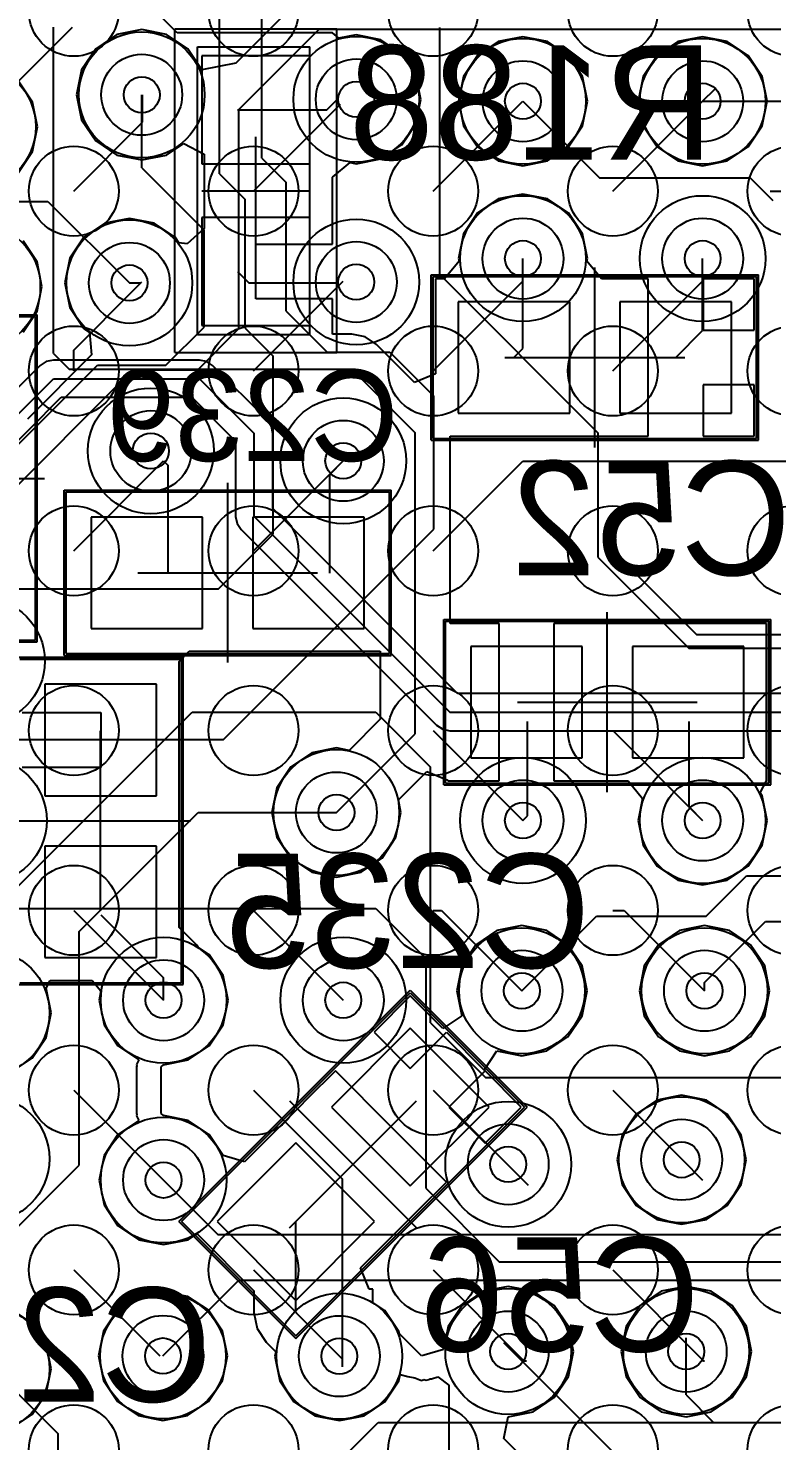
# Model space of a CAD drawing. Extents: x 28 to 300, y 18 to 330.
# Drawn here: x 184.03 to 188.16, y 145.32 to 153.18 of the extents above; entities that cross this region are included whole.
import ezdxf

# ---------------------------------------------------------------- set-up
doc = ezdxf.new("R2010")
doc.units = 0
for name, color, linetype in [('BOTTOMLAYER', 5, 'CONTINUOUS'), ('BOTTOMOVERLAY', 54, 'CONTINUOUS'), ('BOTTOMPASTE', 16, 'CONTINUOUS'), ('BOTTOMSOLDER', 6, 'CONTINUOUS'), ('DRILLDRAWING', 1, 'CONTINUOUS'), ('INTERNALPLANE1', 76, 'CONTINUOUS'), ('INTERNALPLANE6', 136, 'CONTINUOUS'), ('MECHANICAL14', 56, 'CONTINUOUS'), ('MECHANICAL16', 56, 'CONTINUOUS'), ('MIDLAYER1', 16, 'CONTINUOUS'), ('MIDLAYER3', 90, 'CONTINUOUS'), ('MULTILAYER', 9, 'CONTINUOUS'), ('TOPLAYER', 1, 'CONTINUOUS'), ('TOPPASTE', 8, 'CONTINUOUS'), ('TOPSOLDER', 216, 'CONTINUOUS'), ('VIAHOLELAYER', 16, 'CONTINUOUS')]:
    doc.layers.add(name, color=color, linetype=linetype)

msp = doc.modelspace()

# ---------------------------------------------------------------- linework, layer by layer
at = {"layer": 'BOTTOMLAYER'}
for p, q in [((184.8553, 153.15), (184.7655, 153.2398)), ((184.1663, 151.3677), (184.1663, 153.1829)), ((184.866, 153.15), (184.8553, 153.15)), ((185.72, 153.15), (184.866, 153.15)), ((184.866, 153.15), (184.866, 153.15)), ((184.866, 153.15), (184.866, 153.15)), ((184.866, 153.15), (184.866, 153.15)), ((184.866, 153.15), (184.866, 153.15)), ((184.866, 153.15), (184.866, 153.15)), ((184.866, 153.15), (184.866, 153.15)), ((184.866, 153.15), (184.866, 153.15)), ((184.866, 153.15), (184.866, 153.15)), ((184.866, 153.15), (184.866, 153.15)), ((184.866, 153.15), (184.866, 153.15)), ((185.7556, 153.1208), (185.72, 153.15)), ((185.72, 153.15), (185.72, 153.15)), ((185.8518, 153.1399), (185.7556, 153.1208)), ((185.9891, 153.1126), (185.8518, 153.1399)), ((186.7796, 153.1291), (186.6423, 153.1018)), ((186.9169, 153.1018), (186.7796, 153.1291)), ((187.7796, 153.1291), (187.6423, 153.1018)), ((187.9169, 153.1018), (187.7796, 153.1291)), ((186.1056, 153.0348), (185.9891, 153.1126)), ((186.6423, 153.1018), (186.5258, 153.024)), ((187.0334, 153.024), (186.9169, 153.1018)), ((187.6423, 153.1018), (187.5258, 153.024)), ((188.0334, 153.024), (187.9169, 153.1018)), ((185.593, 153.023), (184.993, 153.023)), ((184.993, 153.023), (184.993, 152.423)), ((185.593, 152.423), (185.593, 153.023)), ((186.1834, 152.9183), (186.1056, 153.0348)), ((186.5258, 153.024), (186.448, 152.9075)), ((187.1112, 152.9075), (187.0334, 153.024)), ((187.5258, 153.024), (187.448, 152.9075)), ((188.1112, 152.9075), (188.0334, 153.024)), ((186.2107, 152.781), (186.1834, 152.9183)), ((186.448, 152.9075), (186.4207, 152.7702)), ((187.1385, 152.7702), (187.1112, 152.9075)), ((187.448, 152.9075), (187.4207, 152.7702)), ((188.1385, 152.7702), (188.1112, 152.9075)), ((185.6876, 152.723), (185.7414, 152.7768)), ((186.1834, 152.6437), (186.2107, 152.781)), ((186.4207, 152.7702), (186.448, 152.6329)), ((187.1112, 152.6329), (187.1385, 152.7702)), ((187.4207, 152.7702), (187.448, 152.6329)), ((188.1112, 152.6329), (188.1385, 152.7702)), ((185.1914, 152.723), (185.293, 152.723)), ((185.293, 152.723), (185.6876, 152.723)), ((186.1056, 152.5272), (186.1834, 152.6437)), ((186.448, 152.6329), (186.5258, 152.5164)), ((187.0334, 152.5164), (187.1112, 152.6329)), ((187.448, 152.6329), (187.5258, 152.5164)), ((188.0334, 152.5164), (188.1112, 152.6329)), ((185.9891, 152.4494), (186.1056, 152.5272)), ((186.5258, 152.5164), (186.6423, 152.4386)), ((186.9169, 152.4386), (187.0334, 152.5164)), ((187.5258, 152.5164), (187.6423, 152.4386)), ((187.9169, 152.4386), (188.0334, 152.5164)), ((184.993, 152.423), (185.593, 152.423)), ((185.72, 152.3482), (185.8182, 152.4288)), ((185.8182, 152.4288), (185.8518, 152.4221)), ((185.8518, 152.4221), (185.9891, 152.4494)), ((186.6423, 152.4386), (186.7796, 152.4113)), ((186.7796, 152.4113), (186.9169, 152.4386)), ((187.6423, 152.4386), (187.7796, 152.4113)), ((187.7796, 152.4113), (187.9169, 152.4386)), ((185.72, 152.296), (185.72, 152.3482)), ((185.72, 152.25), (185.72, 152.296)), ((185.72, 152.296), (185.72, 152.296)), ((186.7796, 152.2541), (186.6423, 152.2268)), ((186.9169, 152.2268), (186.7796, 152.2541)), ((185.72, 151.9754), (185.72, 152.25)), ((185.72, 152.25), (185.72, 152.25)), ((185.72, 152.25), (185.72, 152.25)), ((185.72, 152.25), (185.72, 152.25)), ((186.6423, 152.2268), (186.5258, 152.149)), ((187.0334, 152.149), (186.9169, 152.2268)), ((185.593, 152.123), (184.993, 152.123)), ((184.993, 152.123), (184.993, 151.523)), ((185.593, 151.523), (185.593, 152.123)), ((186.5258, 152.149), (186.448, 152.0325)), ((187.1112, 152.0325), (187.0334, 152.149)), ((186.448, 152.0325), (186.4207, 151.8952)), ((187.1385, 151.8952), (187.1112, 152.0325)), ((185.2927, 151.6706), (185.2927, 151.9754)), ((185.2927, 151.9754), (185.72, 151.9754)), ((186.4237, 151.8804), (186.3431, 151.7822)), ((186.4207, 151.8952), (186.4237, 151.8804)), ((186.7796, 151.3952), (186.7796, 151.8952)), ((187.1355, 151.8804), (187.1385, 151.8952)), ((187.2161, 151.7822), (187.1355, 151.8804)), ((187.7796, 151.4952), (187.7796, 151.8952)), ((185.1914, 151.823), (185.2422, 151.7722)), ((186.3431, 151.7822), (186.2926, 151.7822)), ((186.2926, 151.7822), (186.2926, 151.2546)), ((187.2564, 151.7822), (187.2161, 151.7822)), ((187.4772, 151.7822), (187.2564, 151.7822)), ((187.2564, 151.7822), (187.2564, 151.7822)), ((187.2564, 151.7822), (187.2564, 151.7822)), ((187.2564, 151.7822), (187.2564, 151.7822)), ((187.2564, 151.7822), (187.2564, 151.7822)), ((187.4772, 151.3449), (187.4772, 151.7822)), ((188.0666, 151.7822), (187.782, 151.7822)), ((187.782, 151.7822), (187.782, 151.4976)), ((188.0666, 151.4976), (188.0666, 151.7822)), ((185.2422, 151.7722), (185.2536, 151.7608)), ((185.2536, 151.7608), (185.293, 151.7608)), ((185.293, 151.7608), (185.7414, 151.7608)), ((185.72, 151.6706), (185.2927, 151.6706)), ((185.72, 151.4743), (185.72, 151.6706)), ((186.4196, 151.6552), (186.4196, 151.0352)), ((187.0396, 151.6552), (186.4196, 151.6552)), ((187.0396, 151.0352), (187.0396, 151.6552)), ((187.3196, 151.6552), (187.3196, 151.0352)), ((187.9396, 151.6552), (187.3196, 151.6552)), ((187.9396, 151.0352), (187.9396, 151.6552)), ((184.993, 151.523), (185.593, 151.523)), ((185.8265, 151.4743), (185.72, 151.4743)), ((185.9008, 151.4595), (185.8265, 151.4743)), ((187.6296, 151.3452), (187.7796, 151.4952)), ((187.782, 151.4976), (188.0666, 151.4976)), ((185.9638, 151.4174), (185.9008, 151.4595)), ((186.1753, 151.206), (185.9638, 151.4174)), ((186.7296, 151.3452), (186.7796, 151.3952)), ((184.1663, 151.3677), (184.2539, 151.2801)), ((187.4772, 150.9082), (187.4772, 151.3449)), ((184.2539, 151.2801), (185.8265, 151.2801)), ((185.8265, 151.2801), (186.1797, 150.9269)), ((186.2926, 151.2546), (186.1753, 151.206)), ((188.0666, 151.1928), (187.782, 151.1928)), ((187.782, 151.1928), (187.782, 150.9082)), ((188.0666, 150.9082), (188.0666, 151.1928)), ((186.4196, 151.0352), (187.0396, 151.0352)), ((187.3196, 151.0352), (187.9396, 151.0352)), ((186.1797, 149.2527), (186.1797, 150.9269)), ((186.3739, 149.8652), (186.3739, 150.9082)), ((186.3739, 150.9082), (187.1666, 150.9082)), ((187.1666, 150.9082), (187.1666, 150.9082)), ((187.1666, 150.9082), (187.1666, 150.9082)), ((187.1666, 150.9082), (187.1666, 150.9082)), ((187.1666, 150.9082), (187.1926, 150.9082)), ((187.1926, 150.9082), (187.2564, 150.9082)), ((187.2564, 150.9082), (187.2564, 150.9082)), ((187.2564, 150.9082), (187.2564, 150.9082)), ((187.2564, 150.9082), (187.2564, 150.9082)), ((187.2564, 150.9082), (187.2564, 150.9082)), ((187.2564, 150.9082), (187.2564, 150.9082)), ((187.2564, 150.9082), (187.2564, 150.9082)), ((187.2564, 150.9082), (187.2564, 150.9082)), ((187.2564, 150.9082), (187.4772, 150.9082)), ((187.782, 150.9082), (188.0666, 150.9082)), ((184.7796, 150.7702), (184.8046, 150.7452)), ((185.7046, 150.6952), (185.7796, 150.7702)), ((184.8046, 150.1479), (184.8046, 150.7452)), ((185.7046, 150.1479), (185.7046, 150.6952)), ((184.9966, 150.4579), (184.3766, 150.4579)), ((184.3766, 150.4579), (184.3766, 149.8379)), ((184.9966, 149.8379), (184.9966, 150.4579)), ((185.8966, 150.4579), (185.2766, 150.4579)), ((185.2766, 150.4579), (185.2766, 149.8379)), ((185.8966, 149.8379), (185.8966, 150.4579)), ((184.8046, 150.1452), (184.8046, 150.1479)), ((185.7046, 150.1452), (185.7046, 150.1479)), ((184.3766, 149.8379), (184.9966, 149.8379)), ((185.2766, 149.8379), (185.8966, 149.8379)), ((186.6464, 149.8652), (186.3739, 149.8652)), ((186.6464, 149.4279), (186.6464, 149.8652)), ((187.172, 149.8652), (186.9512, 149.8652)), ((186.9512, 149.8652), (186.9512, 149.4279)), ((187.2358, 149.8652), (187.172, 149.8652)), ((187.172, 149.8652), (187.172, 149.8652)), ((187.172, 149.8652), (187.172, 149.8652)), ((187.2488, 149.8652), (187.2358, 149.8652)), ((187.2618, 149.8652), (187.2488, 149.8652)), ((187.3256, 149.8652), (187.2618, 149.8652)), ((187.3256, 149.8652), (187.3256, 149.8652)), ((187.3256, 149.8652), (187.3256, 149.8652)), ((187.3256, 149.8652), (187.3256, 149.8652)), ((187.3256, 149.8652), (187.3256, 149.8652)), ((188.1358, 149.8652), (187.3256, 149.8652)), ((188.1358, 148.9912), (188.1358, 149.8652)), ((184.8664, 149.6548), (184.9225, 149.7109)), ((184.9225, 149.7109), (185.1236, 149.7109)), ((185.1236, 149.7109), (185.1236, 149.7109)), ((185.1236, 149.7109), (185.1236, 149.7109)), ((185.1236, 149.7109), (185.1236, 149.7109)), ((185.1236, 149.7109), (185.1496, 149.7109)), ((185.1496, 149.7109), (185.1496, 149.7109)), ((185.1496, 149.7109), (185.9855, 149.7109)), ((185.9855, 149.7109), (185.9855, 149.3332)), ((187.1088, 149.7382), (186.4888, 149.7382)), ((186.4888, 149.7382), (186.4888, 149.1182)), ((187.1088, 149.1182), (187.1088, 149.7382)), ((188.0088, 149.7382), (187.3888, 149.7382)), ((187.3888, 149.7382), (187.3888, 149.1182)), ((188.0088, 149.1182), (188.0088, 149.7382)), ((184.8664, 148.7808), (184.8664, 149.6548)), ((184.8664, 149.6548), (184.8664, 149.6548)), ((184.8664, 149.6548), (184.8664, 149.6548)), ((184.7394, 149.5278), (184.1194, 149.5278)), ((184.1194, 149.5278), (184.1194, 148.9078)), ((184.7394, 148.9078), (184.7394, 149.5278)), ((186.6464, 148.9912), (186.6464, 149.4279)), ((186.9512, 149.4279), (186.9512, 148.9912)), ((183.9923, 149.3702), (184.4297, 149.3702)), ((184.4297, 149.3702), (184.4297, 149.0654)), ((185.9855, 149.3332), (185.8116, 149.1593)), ((186.8046, 148.7952), (186.8046, 149.3202)), ((187.7046, 148.8452), (187.7046, 149.3202)), ((185.7414, 148.8144), (186.1797, 149.2527)), ((185.6041, 149.146), (185.4876, 149.0682)), ((185.7414, 149.1733), (185.6041, 149.146)), ((185.8116, 149.1593), (185.7414, 149.1733)), ((186.4888, 149.1182), (187.1088, 149.1182)), ((187.3888, 149.1182), (188.0088, 149.1182)), ((184.4297, 149.0654), (183.9924, 149.0654)), ((185.4876, 149.0682), (185.4098, 148.9517)), ((186.0863, 148.8846), (186.2445, 149.0428)), ((186.2445, 149.0428), (186.3618, 148.9942)), ((186.3618, 148.9942), (186.3618, 148.9912)), ((186.3618, 148.9912), (186.6464, 148.9912)), ((186.9512, 148.9912), (187.2358, 148.9912)), ((187.2358, 148.9912), (187.2358, 148.9912)), ((187.2358, 148.9912), (187.2358, 148.9912)), ((187.2358, 148.9912), (187.2358, 148.9912)), ((187.2358, 148.9912), (187.2618, 148.9912)), ((187.2618, 148.9912), (187.3256, 148.9912)), ((187.3256, 148.9912), (187.3256, 148.9912)), ((187.3256, 148.9912), (187.3256, 148.9912)), ((187.3256, 148.9912), (187.3256, 148.9912)), ((187.3256, 148.9912), (187.3256, 148.9912)), ((187.3256, 148.9912), (187.3256, 148.9912)), ((187.3256, 148.9912), (187.3256, 148.9912)), ((187.3256, 148.9912), (187.3256, 148.9912)), ((187.3256, 148.9912), (187.3646, 148.9912)), ((187.3646, 148.9912), (187.4451, 148.893)), ((188.1, 148.9242), (188.1358, 148.9912)), ((188.1358, 148.9912), (188.1358, 148.9912)), ((188.1358, 148.9912), (188.1358, 148.9912)), ((184.1194, 148.9078), (184.7394, 148.9078)), ((185.4098, 148.9517), (185.3825, 148.8144)), ((186.1003, 148.8144), (186.0863, 148.8846)), ((187.4451, 148.893), (187.4207, 148.7702)), ((188.1112, 148.9075), (188.1, 148.9242)), ((188.1385, 148.7702), (188.1112, 148.9075)), ((185.3825, 148.8144), (185.4098, 148.6771)), ((186.073, 148.6771), (186.1003, 148.8144)), ((187.7046, 148.8452), (187.7796, 148.7702)), ((184.8664, 148.7548), (184.8664, 148.7808)), ((184.8664, 148.7808), (184.8664, 148.7808)), ((184.8664, 148.1747), (184.8664, 148.7548)), ((184.8664, 148.7548), (184.8664, 148.7548)), ((184.8664, 148.7548), (184.8664, 148.7548)), ((184.8664, 148.7548), (184.8664, 148.7548)), ((186.7796, 148.7702), (186.8046, 148.7952)), ((187.4207, 148.7702), (187.448, 148.6329)), ((188.1112, 148.6329), (188.1385, 148.7702)), ((185.4098, 148.6771), (185.4876, 148.5606)), ((185.9952, 148.5606), (186.073, 148.6771)), ((184.7394, 148.6278), (184.1194, 148.6278)), ((184.1194, 148.6278), (184.1194, 148.0078)), ((184.7394, 148.0078), (184.7394, 148.6278)), ((185.4876, 148.5606), (185.6041, 148.4828)), ((185.8787, 148.4828), (185.9952, 148.5606)), ((187.448, 148.6329), (187.5258, 148.5164)), ((188.0334, 148.5164), (188.1112, 148.6329)), ((185.6041, 148.4828), (185.7414, 148.4555)), ((185.7414, 148.4555), (185.8787, 148.4828)), ((187.5258, 148.5164), (187.6423, 148.4386)), ((187.9169, 148.4386), (188.0334, 148.5164)), ((187.6423, 148.4386), (187.7796, 148.4113)), ((187.7796, 148.4113), (187.9169, 148.4386)), ((184.4296, 148.2452), (184.7796, 147.8952)), ((184.9627, 148.0783), (184.8664, 148.1747)), ((186.7738, 148.1855), (186.6351, 148.1579)), ((186.9126, 148.1579), (186.7738, 148.1855)), ((187.7898, 148.1855), (187.6511, 148.1579)), ((187.9286, 148.1579), (187.7898, 148.1855)), ((186.6351, 148.1579), (186.5174, 148.0793)), ((187.0302, 148.0793), (186.9126, 148.1579)), ((187.6511, 148.1579), (187.5334, 148.0793)), ((188.0462, 148.0793), (187.9286, 148.1579)), ((184.9713, 148.0654), (184.9627, 148.0783)), ((184.9627, 148.0783), (184.9627, 148.0783)), ((184.9627, 148.0783), (184.9627, 148.0783)), ((184.9627, 148.0783), (184.9627, 148.0783)), ((184.9627, 148.0783), (184.9627, 148.0783)), ((184.9627, 148.0783), (184.9627, 148.0783)), ((185.0334, 148.024), (184.9713, 148.0654)), ((185.1112, 147.9075), (185.0334, 148.024)), ((186.5174, 148.0793), (186.4389, 147.9617)), ((187.1088, 147.9617), (187.0302, 148.0793)), ((187.5334, 148.0793), (187.4549, 147.9617)), ((188.1248, 147.9617), (188.0462, 148.0793)), ((184.1194, 148.0078), (184.7394, 148.0078)), ((186.4389, 147.9617), (186.4113, 147.8229)), ((187.1364, 147.8229), (187.1088, 147.9617)), ((187.4549, 147.9617), (187.4273, 147.8229)), ((188.1524, 147.8229), (188.1248, 147.9617)), ((184.126, 147.8383), (184.1487, 147.8808)), ((184.1487, 147.8808), (184.3826, 147.8808)), ((184.3826, 147.8808), (184.431, 147.8219)), ((184.7796, 147.7702), (184.7796, 147.8952)), ((185.1385, 147.7702), (185.1112, 147.9075)), ((184.1533, 147.701), (184.126, 147.8383)), ((184.431, 147.8219), (184.4207, 147.7702)), ((186.1522, 147.7939), (185.951, 147.5927)), ((186.3328, 147.6133), (186.1522, 147.7939)), ((186.4113, 147.8229), (186.4389, 147.6842)), ((187.1088, 147.6842), (187.1364, 147.8229)), ((187.4273, 147.8229), (187.4549, 147.6842)), ((188.1248, 147.6842), (188.1524, 147.8229)), ((184.126, 147.5637), (184.1533, 147.701)), ((184.4207, 147.7702), (184.448, 147.6329)), ((185.1112, 147.6329), (185.1385, 147.7702)), ((184.448, 147.6329), (184.5258, 147.5164)), ((185.0334, 147.5164), (185.1112, 147.6329)), ((186.4389, 147.6842), (186.3328, 147.6133)), ((187.0302, 147.5665), (187.1088, 147.6842)), ((187.4549, 147.6842), (187.5334, 147.5665)), ((188.0462, 147.5665), (188.1248, 147.6842)), ((184.0482, 147.4472), (184.126, 147.5637)), ((186.1522, 147.6143), (185.7138, 147.1759)), ((185.951, 147.5927), (186.1522, 147.3914)), ((186.5906, 147.1759), (186.1522, 147.6143)), ((186.1522, 147.3914), (186.3535, 147.5927)), ((186.3535, 147.5927), (186.5643, 147.382)), ((186.9126, 147.488), (187.0302, 147.5665)), ((187.5334, 147.5665), (187.6511, 147.488)), ((187.9286, 147.488), (188.0462, 147.5665)), ((184.5258, 147.5164), (184.6423, 147.4386)), ((184.9169, 147.4386), (185.0334, 147.5164)), ((186.5643, 147.382), (186.6351, 147.488)), ((186.6351, 147.488), (186.7738, 147.4604)), ((186.7738, 147.4604), (186.9126, 147.488)), ((187.6511, 147.488), (187.7898, 147.4604)), ((187.7898, 147.4604), (187.9286, 147.488)), ((183.9317, 147.3694), (184.0482, 147.4472)), ((184.6307, 147.4063), (184.628, 147.3997)), ((184.628, 147.3997), (184.628, 147.1407)), ((184.6423, 147.4386), (184.6287, 147.4132)), ((184.6287, 147.4132), (184.6307, 147.4063)), ((184.6423, 147.4386), (184.6423, 147.4386)), ((184.6423, 147.4386), (184.6423, 147.4386)), ((184.6423, 147.4386), (184.6423, 147.4386)), ((184.7655, 147.3997), (184.7796, 147.4113)), ((184.7655, 147.1407), (184.7655, 147.3997)), ((184.7796, 147.4113), (184.9169, 147.4386)), ((185.7355, 147.3772), (185.5793, 147.221)), ((186.0443, 147.0683), (185.7355, 147.3772)), ((186.569, 147.3772), (186.3677, 147.1759)), ((186.7702, 147.1759), (186.569, 147.3772)), ((187.6628, 147.242), (187.5255, 147.2147)), ((187.8002, 147.2147), (187.6628, 147.242)), ((185.5158, 147.1575), (185.4707, 147.1124)), ((185.525, 147.1667), (185.5158, 147.1575)), ((185.5342, 147.1759), (185.525, 147.1667)), ((185.5793, 147.221), (185.5342, 147.1759)), ((185.5793, 147.221), (185.5793, 147.221)), ((185.5793, 147.221), (185.5793, 147.221)), ((185.7138, 147.1759), (186.1522, 146.7375)), ((186.1522, 146.7375), (186.5906, 147.1759)), ((186.3677, 147.1759), (186.569, 146.9747)), ((186.569, 146.9747), (186.7702, 147.1759)), ((187.5255, 147.2147), (187.409, 147.1369)), ((187.9166, 147.1369), (187.8002, 147.2147)), ((184.6423, 147.1018), (184.5258, 147.024)), ((184.628, 147.1407), (184.6307, 147.1341)), ((184.6307, 147.1341), (184.6287, 147.1272)), ((184.6287, 147.1272), (184.6423, 147.1018)), ((184.6423, 147.1018), (184.6423, 147.1018)), ((184.7796, 147.1291), (184.7655, 147.1407)), ((184.9169, 147.1018), (184.7796, 147.1291)), ((185.0334, 147.024), (184.9169, 147.1018)), ((185.4707, 147.1124), (185.2298, 146.8716)), ((185.4707, 147.1124), (185.4707, 147.1124)), ((185.4707, 147.1124), (185.4707, 147.1124)), ((186.0446, 147.068), (186.0443, 147.0683)), ((186.3535, 146.7592), (186.0446, 147.068)), ((187.409, 147.1369), (187.3312, 147.0205)), ((187.9944, 147.0205), (187.9166, 147.1369)), ((184.5258, 147.024), (184.448, 146.9075)), ((185.1112, 146.9075), (185.0334, 147.024)), ((187.3312, 147.0205), (187.3039, 146.8831)), ((188.0217, 146.8831), (187.9944, 147.0205)), ((185.5158, 146.9779), (185.0774, 146.5395)), ((185.9542, 146.5395), (185.5158, 146.9779)), ((184.448, 146.9075), (184.4207, 146.7702)), ((185.2298, 146.8716), (185.1112, 146.9075)), ((187.3039, 146.8831), (187.3312, 146.7458)), ((187.9944, 146.7458), (188.0217, 146.8831)), ((184.4207, 146.7702), (184.448, 146.6329)), ((186.1973, 146.603), (186.3535, 146.7592)), ((187.3312, 146.7458), (187.409, 146.6293)), ((187.9166, 146.6293), (187.9944, 146.7458)), ((184.448, 146.6329), (184.5258, 146.5164)), ((186.1522, 146.5579), (186.1973, 146.603)), ((186.1973, 146.603), (186.1973, 146.603)), ((186.1973, 146.603), (186.1973, 146.603)), ((187.409, 146.6293), (187.5255, 146.5515)), ((187.8002, 146.5515), (187.9166, 146.6293)), ((185.0774, 146.5395), (185.5158, 146.1011)), ((185.5158, 146.0329), (185.5158, 146.5395)), ((185.5158, 146.1011), (185.9542, 146.5395)), ((185.8755, 146.2812), (186.1338, 146.5395)), ((186.1338, 146.5395), (186.1522, 146.5579)), ((186.1338, 146.5395), (186.1338, 146.5395)), ((186.1338, 146.5395), (186.1338, 146.5395)), ((186.1338, 146.5395), (186.1338, 146.5395)), ((186.1338, 146.5395), (186.1338, 146.5395)), ((186.1338, 146.5395), (186.1338, 146.5395)), ((186.1338, 146.5395), (186.1338, 146.5395)), ((186.1338, 146.5395), (186.1338, 146.5395)), ((186.1338, 146.5395), (186.1338, 146.5395)), ((186.1338, 146.5395), (186.1338, 146.5395)), ((186.1338, 146.5395), (186.1338, 146.5395)), ((186.1338, 146.5395), (186.1338, 146.5395)), ((186.1338, 146.5395), (186.1338, 146.5395)), ((186.1338, 146.5395), (186.1338, 146.5395)), ((186.1338, 146.5395), (186.1338, 146.5395)), ((186.1338, 146.5395), (186.1338, 146.5395)), ((186.1338, 146.5395), (186.1338, 146.5395)), ((186.1338, 146.5395), (186.1338, 146.5395)), ((186.1338, 146.5395), (186.1338, 146.5395)), ((186.1338, 146.5395), (186.1338, 146.5395)), ((187.5255, 146.5515), (187.6628, 146.5242)), ((187.6628, 146.5242), (187.8002, 146.5515)), ((184.5258, 146.5164), (184.6423, 146.4386)), ((184.9169, 146.4386), (184.966, 146.4714)), ((184.966, 146.4714), (185.2827, 146.1546)), ((184.6423, 146.4386), (184.7796, 146.4113)), ((184.7796, 146.4113), (184.9169, 146.4386)), ((185.9241, 146.1639), (185.8755, 146.2812)), ((184.7762, 146.1507), (184.6389, 146.1234)), ((184.9135, 146.1234), (184.7762, 146.1507)), ((185.2827, 146.1546), (185.2827, 146.0329)), ((185.9446, 146.1639), (185.9241, 146.1639)), ((185.9446, 146.0895), (185.9446, 146.1639)), ((186.5589, 146.1513), (186.4412, 146.0727)), ((186.6976, 146.1789), (186.5589, 146.1513)), ((186.8364, 146.1513), (186.6976, 146.1789)), ((186.954, 146.0727), (186.8364, 146.1513)), ((187.5495, 146.1513), (187.4318, 146.0727)), ((187.6882, 146.1789), (187.5495, 146.1513)), ((187.827, 146.1513), (187.6882, 146.1789)), ((187.9446, 146.0727), (187.827, 146.1513)), ((184.0482, 145.9736), (183.9317, 146.0514)), ((184.6389, 146.1234), (184.5224, 146.0456)), ((185.03, 146.0456), (184.9135, 146.1234)), ((186.0116, 146.0447), (185.9446, 146.0895)), ((186.4412, 146.0727), (186.3627, 145.9551)), ((187.0326, 145.9551), (186.954, 146.0727)), ((187.4318, 146.0727), (187.3533, 145.9551)), ((188.0232, 145.9551), (187.9446, 146.0727)), ((184.126, 145.8571), (184.0482, 145.9736)), ((184.5224, 146.0456), (184.4446, 145.9291)), ((185.1078, 145.9291), (185.03, 146.0456)), ((185.2827, 146.0329), (185.2827, 146.0329)), ((185.2827, 146.0329), (185.2827, 146.0329)), ((185.2827, 146.0329), (185.3005, 145.9437)), ((185.5158, 146.0329), (185.7578, 145.7909)), ((186.0894, 145.9283), (186.0116, 146.0447)), ((184.4446, 145.9291), (184.4173, 145.7918)), ((185.1351, 145.7918), (185.1078, 145.9291)), ((185.3005, 145.9437), (185.351, 145.8681)), ((186.0921, 145.9148), (186.0894, 145.9283)), ((186.2146, 145.7924), (186.0921, 145.9148)), ((186.3627, 145.9551), (186.3374, 145.8279)), ((187.0602, 145.8163), (187.0326, 145.9551)), ((187.3533, 145.9551), (187.3257, 145.8163)), ((188.0508, 145.8163), (188.0232, 145.9551)), ((184.1533, 145.7198), (184.126, 145.8571)), ((185.351, 145.8681), (185.4038, 145.8153)), ((185.4038, 145.8153), (185.3989, 145.7909)), ((186.3374, 145.8279), (186.2305, 145.7955)), ((187.0326, 145.6776), (187.0602, 145.8163)), ((187.3257, 145.8163), (187.3533, 145.6776)), ((188.0232, 145.6776), (188.0508, 145.8163)), ((184.4173, 145.7918), (184.4446, 145.6545)), ((185.1078, 145.6545), (185.1351, 145.7918)), ((185.3989, 145.7909), (185.4262, 145.6536)), ((186.2305, 145.7955), (186.2146, 145.7924)), ((184.126, 145.5825), (184.1533, 145.7198)), ((184.4446, 145.6545), (184.5224, 145.538)), ((185.03, 145.538), (185.1078, 145.6545)), ((186.0894, 145.6536), (186.0964, 145.6888)), ((186.0964, 145.6888), (186.0964, 145.6888)), ((186.0964, 145.6888), (186.0964, 145.6888)), ((186.0964, 145.6888), (186.0964, 145.6888)), ((186.0964, 145.6888), (186.0966, 145.6887)), ((186.0966, 145.6887), (186.1382, 145.678)), ((186.1382, 145.678), (186.1382, 145.678)), ((186.1382, 145.678), (186.1382, 145.678)), ((186.1382, 145.678), (186.1382, 145.678)), ((186.1382, 145.678), (186.1382, 145.678)), ((186.1382, 145.678), (186.1382, 145.678)), ((186.1382, 145.678), (186.1382, 145.678)), ((186.1382, 145.678), (186.1382, 145.678)), ((186.1382, 145.678), (186.1775, 145.6702)), ((186.1775, 145.6702), (186.2146, 145.6549)), ((186.2146, 145.6549), (186.2276, 145.6603)), ((186.2276, 145.6603), (186.2414, 145.6575)), ((186.2414, 145.6575), (186.2574, 145.6607)), ((186.2574, 145.6607), (186.2633, 145.6647)), ((186.2633, 145.6647), (186.2704, 145.664)), ((186.2704, 145.664), (186.3062, 145.6748)), ((186.3062, 145.6748), (186.3674, 145.6294)), ((186.954, 145.5599), (187.0326, 145.6776)), ((187.3533, 145.6776), (187.4318, 145.5599)), ((187.9446, 145.5599), (188.0232, 145.6776)), ((184.0482, 145.466), (184.126, 145.5825)), ((185.4262, 145.6536), (185.504, 145.5371)), ((186.0116, 145.5371), (186.0894, 145.6536)), ((186.3674, 145.6294), (186.3674, 144.7915)), ((184.5224, 145.538), (184.6389, 145.4602)), ((184.9135, 145.4602), (185.03, 145.538)), ((185.504, 145.5371), (185.6205, 145.4593)), ((185.8952, 145.4593), (186.0116, 145.5371)), ((186.8364, 145.4814), (186.954, 145.5599)), ((187.4318, 145.5599), (187.5495, 145.4814)), ((187.827, 145.4814), (187.9446, 145.5599)), ((183.9317, 145.3882), (184.0482, 145.466)), ((184.6389, 145.4602), (184.7762, 145.4329)), ((184.7762, 145.4329), (184.9135, 145.4602)), ((185.6205, 145.4593), (185.7578, 145.432)), ((185.7578, 145.432), (185.8952, 145.4593)), ((186.6737, 145.3333), (186.6976, 145.4538)), ((186.6976, 145.4538), (186.8364, 145.4814)), ((187.5495, 145.4814), (187.6882, 145.4538)), ((187.6882, 145.4538), (187.827, 145.4814)), ((186.968, 145.0389), (186.6737, 145.3333))]:
    msp.add_line(p, q, dxfattribs=at)
for centre in [(184.658, 152.8064), (185.8518, 152.781), (186.7796, 152.7702), (187.7796, 152.7702), (186.7796, 151.8952), (187.7796, 151.8952), (184.5894, 151.7599), (185.8518, 151.765), (184.7088, 150.8252), (185.7796, 150.7702), (185.7414, 148.8144), (186.7796, 148.7702), (187.7796, 148.7702), (186.7738, 147.8229), (187.7898, 147.8229), (184.7796, 147.7702), (185.7796, 147.7702), (186.6976, 146.8577), (187.6628, 146.8831), (184.7796, 146.7702), (184.7762, 145.7918), (185.7578, 145.7909), (186.6976, 145.8163), (187.6882, 145.8163)]:
    msp.add_circle(centre, 0.225, dxfattribs=at)
at = {"layer": 'BOTTOMPASTE'}
for p, q in [((185.593, 153.023), (184.993, 153.023)), ((184.993, 153.023), (184.993, 152.423)), ((185.593, 152.423), (185.593, 153.023)), ((184.993, 152.423), (185.593, 152.423)), ((185.593, 152.123), (184.993, 152.123)), ((184.993, 152.123), (184.993, 151.523)), ((185.593, 151.523), (185.593, 152.123)), ((186.4196, 151.6552), (186.4196, 151.0352)), ((187.0396, 151.6552), (186.4196, 151.6552)), ((187.0396, 151.0352), (187.0396, 151.6552)), ((187.3196, 151.6552), (187.3196, 151.0352)), ((187.9396, 151.6552), (187.3196, 151.6552)), ((187.9396, 151.0352), (187.9396, 151.6552)), ((184.993, 151.523), (185.593, 151.523)), ((186.4196, 151.0352), (187.0396, 151.0352)), ((187.3196, 151.0352), (187.9396, 151.0352)), ((184.9966, 150.4579), (184.3766, 150.4579)), ((184.3766, 150.4579), (184.3766, 149.8379)), ((184.9966, 149.8379), (184.9966, 150.4579)), ((185.8966, 150.4579), (185.2766, 150.4579)), ((185.2766, 150.4579), (185.2766, 149.8379)), ((185.8966, 149.8379), (185.8966, 150.4579)), ((184.3766, 149.8379), (184.9966, 149.8379)), ((185.2766, 149.8379), (185.8966, 149.8379)), ((187.1088, 149.7382), (186.4888, 149.7382)), ((186.4888, 149.7382), (186.4888, 149.1182)), ((187.1088, 149.1182), (187.1088, 149.7382)), ((188.0088, 149.7382), (187.3888, 149.7382)), ((187.3888, 149.7382), (187.3888, 149.1182)), ((188.0088, 149.1182), (188.0088, 149.7382)), ((184.7394, 149.5278), (184.1194, 149.5278)), ((184.1194, 149.5278), (184.1194, 148.9078)), ((184.7394, 148.9078), (184.7394, 149.5278)), ((186.4888, 149.1182), (187.1088, 149.1182)), ((187.3888, 149.1182), (188.0088, 149.1182)), ((184.1194, 148.9078), (184.7394, 148.9078)), ((184.7394, 148.6278), (184.1194, 148.6278)), ((184.1194, 148.6278), (184.1194, 148.0078)), ((184.7394, 148.0078), (184.7394, 148.6278)), ((184.1194, 148.0078), (184.7394, 148.0078)), ((186.1522, 147.6143), (185.7138, 147.1759)), ((186.5906, 147.1759), (186.1522, 147.6143)), ((185.7138, 147.1759), (186.1522, 146.7375)), ((186.1522, 146.7375), (186.5906, 147.1759)), ((185.5158, 146.9779), (185.0774, 146.5395)), ((185.9542, 146.5395), (185.5158, 146.9779)), ((185.0774, 146.5395), (185.5158, 146.1011)), ((185.5158, 146.1011), (185.9542, 146.5395))]:
    msp.add_line(p, q, dxfattribs=at)
at = {"layer": 'BOTTOMSOLDER'}
for p, q in [((185.593, 153.023), (184.993, 153.023)), ((184.993, 153.023), (184.993, 152.423)), ((185.593, 152.423), (185.593, 153.023)), ((184.993, 152.423), (185.593, 152.423)), ((185.593, 152.123), (184.993, 152.123)), ((184.993, 152.123), (184.993, 151.523)), ((185.593, 151.523), (185.593, 152.123)), ((186.4196, 151.6552), (186.4196, 151.0352)), ((187.0396, 151.6552), (186.4196, 151.6552)), ((187.0396, 151.0352), (187.0396, 151.6552)), ((187.3196, 151.6552), (187.3196, 151.0352)), ((187.9396, 151.6552), (187.3196, 151.6552)), ((187.9396, 151.0352), (187.9396, 151.6552)), ((184.993, 151.523), (185.593, 151.523)), ((186.4196, 151.0352), (187.0396, 151.0352)), ((187.3196, 151.0352), (187.9396, 151.0352)), ((184.9966, 150.4579), (184.3766, 150.4579)), ((184.3766, 150.4579), (184.3766, 149.8379)), ((184.9966, 149.8379), (184.9966, 150.4579)), ((185.8966, 150.4579), (185.2766, 150.4579)), ((185.2766, 150.4579), (185.2766, 149.8379)), ((185.8966, 149.8379), (185.8966, 150.4579)), ((184.3766, 149.8379), (184.9966, 149.8379)), ((185.2766, 149.8379), (185.8966, 149.8379)), ((187.1088, 149.7382), (186.4888, 149.7382)), ((186.4888, 149.7382), (186.4888, 149.1182)), ((187.1088, 149.1182), (187.1088, 149.7382)), ((188.0088, 149.7382), (187.3888, 149.7382)), ((187.3888, 149.7382), (187.3888, 149.1182)), ((188.0088, 149.1182), (188.0088, 149.7382)), ((184.7394, 149.5278), (184.1194, 149.5278)), ((184.1194, 149.5278), (184.1194, 148.9078)), ((184.7394, 148.9078), (184.7394, 149.5278)), ((186.4888, 149.1182), (187.1088, 149.1182)), ((187.3888, 149.1182), (188.0088, 149.1182)), ((184.1194, 148.9078), (184.7394, 148.9078)), ((184.7394, 148.6278), (184.1194, 148.6278)), ((184.1194, 148.6278), (184.1194, 148.0078)), ((184.7394, 148.0078), (184.7394, 148.6278)), ((184.1194, 148.0078), (184.7394, 148.0078)), ((186.1522, 147.6143), (185.7138, 147.1759)), ((186.5906, 147.1759), (186.1522, 147.6143)), ((185.7138, 147.1759), (186.1522, 146.7375)), ((186.1522, 146.7375), (186.5906, 147.1759)), ((185.5158, 146.9779), (185.0774, 146.5395)), ((185.9542, 146.5395), (185.5158, 146.9779)), ((185.0774, 146.5395), (185.5158, 146.1011)), ((185.5158, 146.1011), (185.9542, 146.5395))]:
    msp.add_line(p, q, dxfattribs=at)
at = {"layer": 'DRILLDRAWING'}
for centre in [(184.658, 152.8064), (185.8518, 152.781), (186.7796, 152.7702), (187.7796, 152.7702), (186.7796, 151.8952), (187.7796, 151.8952), (185.8518, 151.765), (184.5894, 151.7599), (184.7088, 150.8252), (185.7796, 150.7702), (185.7414, 148.8144), (186.7796, 148.7702), (187.7796, 148.7702), (184.7796, 147.7702), (185.7796, 147.7702), (186.7738, 147.8229), (187.7898, 147.8229), (186.6976, 146.8577), (187.6628, 146.8831), (184.7796, 146.7702), (184.7762, 145.7918), (185.7578, 145.7909), (186.6976, 145.8163), (187.6882, 145.8163)]:
    msp.add_circle(centre, 0.1, dxfattribs=at)
at = {"layer": 'INTERNALPLANE1'}
for p, q in [((184.127, 151.3231), (184.0933, 151.3007)), ((184.1666, 151.331), (184.127, 151.3231)), ((184.9794, 151.331), (184.1666, 151.331)), ((185.019, 151.3231), (184.9794, 151.331)), ((184.9794, 151.331), (184.9794, 151.331)), ((185.0526, 151.3007), (185.019, 151.3231)), ((184.0933, 151.3007), (183.6171, 150.8244)), ((185.3574, 150.9959), (185.0526, 151.3007)), ((183.6903, 150.7512), (184.1666, 151.2274)), ((184.1666, 151.2274), (184.9794, 151.2274)), ((184.9794, 151.2274), (185.2842, 150.9226)), ((183.7939, 150.7082), (184.2095, 151.1238)), ((184.2095, 151.1238), (184.9365, 151.1238)), ((184.9365, 151.1238), (185.1806, 150.8797)), ((185.2842, 150.4615), (185.2842, 150.9226)), ((185.3687, 150.979), (185.3574, 150.9959)), ((185.3574, 150.9959), (185.3574, 150.9959)), ((185.3799, 150.9622), (185.3687, 150.979)), ((185.3878, 150.9226), (185.3799, 150.9622)), ((185.3878, 150.5044), (185.3878, 150.9226)), ((185.3878, 150.9226), (185.3878, 150.9226)), ((185.1806, 150.8797), (185.1806, 150.4615)), ((185.1806, 150.4615), (185.1806, 150.4615)), ((185.1806, 150.4615), (185.1885, 150.4219)), ((185.2842, 150.4615), (186.3725, 149.3732)), ((186.4154, 149.4768), (185.3878, 150.5044)), ((185.1885, 150.4219), (185.2109, 150.3883)), ((185.2109, 150.3883), (186.2992, 149.3)), ((189.8054, 149.4768), (186.4154, 149.4768)), ((186.3725, 149.3732), (189.8054, 149.3732)), ((186.2992, 149.3), (186.3329, 149.2775)), ((186.3329, 149.2775), (186.3725, 149.2696)), ((186.3725, 149.2696), (189.7625, 149.2696))]:
    msp.add_line(p, q, dxfattribs=at)
for centre in [(184.658, 152.8064), (185.8518, 152.781), (186.7796, 152.7702), (187.7796, 152.7702), (183.7182, 152.6286), (186.7796, 151.8952), (187.7796, 151.8952), (184.5894, 151.7599), (185.8518, 151.765), (183.7436, 151.7396), (185.7796, 150.7702), (183.769, 149.6568), (185.7414, 148.8144), (186.7796, 148.7702), (187.7796, 148.7702), (186.7738, 147.8229), (187.7898, 147.8229), (184.7796, 147.7702), (185.7796, 147.7702), (183.7944, 147.701), (187.6628, 146.8831), (186.6976, 146.8577), (184.7796, 146.7702), (184.7762, 145.7918), (185.7578, 145.7909), (186.6976, 145.8163), (187.6882, 145.8163), (183.7944, 145.7198)]:
    msp.add_circle(centre, 0.35, dxfattribs=at)
at = {"layer": 'INTERNALPLANE6'}
for centre in [(184.658, 152.8064), (185.8518, 152.781), (186.7796, 152.7702), (187.7796, 152.7702), (183.7182, 152.6286), (187.7796, 151.8952), (184.5894, 151.7599), (185.8518, 151.765), (183.7436, 151.7396), (184.7088, 150.8252), (183.7796, 148.7702), (185.7414, 148.8144), (186.7796, 148.7702), (186.7738, 147.8229), (187.7898, 147.8229), (185.7796, 147.7702), (183.7944, 147.701), (183.7944, 146.8882), (186.6976, 146.8577), (184.7796, 146.7702), (184.7762, 145.7918), (186.6976, 145.8163), (187.6882, 145.8163), (183.7944, 145.7198)]:
    msp.add_circle(centre, 0.35, dxfattribs=at)
at = {"layer": 'MECHANICAL14'}
for p, q in [((184.968, 153.073), (185.593, 153.073)), ((184.968, 151.473), (184.968, 153.073)), ((185.593, 151.473), (185.593, 153.073)), ((186.2796, 151.7952), (188.0796, 151.7952)), ((186.2796, 150.8952), (186.2796, 151.7952)), ((188.0796, 150.8952), (188.0796, 151.7952)), ((183.1666, 151.5728), (184.0666, 151.5728)), ((184.0666, 149.7728), (184.0666, 151.5728)), ((184.968, 151.473), (185.593, 151.473)), ((186.2796, 150.8952), (188.0796, 150.8952)), ((184.2366, 150.5979), (186.0366, 150.5979)), ((184.2366, 149.6979), (184.2366, 150.5979)), ((186.0366, 149.6979), (186.0366, 150.5979)), ((186.3488, 149.8782), (188.1488, 149.8782)), ((186.3488, 148.9782), (186.3488, 149.8782)), ((188.1488, 148.9782), (188.1488, 149.8782)), ((183.1666, 149.7728), (184.0666, 149.7728)), ((183.9794, 149.6678), (184.8794, 149.6678)), ((184.2366, 149.6979), (186.0366, 149.6979)), ((184.8794, 147.8678), (184.8794, 149.6678)), ((186.3488, 148.9782), (188.1488, 148.9782)), ((183.9794, 147.8678), (184.8794, 147.8678)), ((184.8794, 146.5395), (186.1522, 147.8123)), ((186.1522, 147.8123), (186.7886, 147.1759)), ((185.5158, 145.9031), (186.7886, 147.1759)), ((184.8794, 146.5395), (185.5158, 145.9031))]:
    msp.add_line(p, q, dxfattribs=at)
at = {"layer": 'MECHANICAL16'}
for p, q in [((184.843, 153.173), (185.743, 153.173)), ((184.843, 151.373), (184.843, 153.173)), ((185.743, 151.373), (185.743, 153.173)), ((185.293, 151.973), (185.293, 152.573)), ((184.993, 152.273), (185.593, 152.273)), ((186.2696, 151.8052), (188.0896, 151.8052)), ((186.2696, 150.8852), (186.2696, 151.8052)), ((187.1796, 150.8452), (187.1796, 151.8452)), ((188.0896, 150.8852), (188.0896, 151.8052)), ((183.1566, 151.5828), (184.0766, 151.5828)), ((184.0766, 149.7628), (184.0766, 151.5828)), ((184.843, 151.373), (185.743, 151.373)), ((186.6796, 151.3452), (187.6796, 151.3452)), ((186.2696, 150.8852), (188.0896, 150.8852)), ((183.1166, 150.6728), (184.1166, 150.6728)), ((184.2266, 150.6079), (186.0466, 150.6079)), ((184.2266, 149.6879), (184.2266, 150.6079)), ((185.1366, 149.6479), (185.1366, 150.6479)), ((186.0466, 149.6879), (186.0466, 150.6079)), ((184.6366, 150.1479), (185.6366, 150.1479)), ((187.2488, 148.9282), (187.2488, 149.9282)), ((186.3388, 149.8882), (188.1588, 149.8882)), ((186.3388, 148.9682), (186.3388, 149.8882)), ((188.1588, 148.9682), (188.1588, 149.8882)), ((183.1566, 149.7628), (184.0766, 149.7628)), ((183.9694, 149.6778), (184.8894, 149.6778)), ((184.2266, 149.6879), (186.0466, 149.6879)), ((184.8894, 147.8578), (184.8894, 149.6778)), ((186.7488, 149.4282), (187.7488, 149.4282)), ((184.4294, 148.2678), (184.4294, 149.2678)), ((186.3388, 148.9682), (188.1588, 148.9682)), ((183.9294, 148.7678), (184.9294, 148.7678)), ((183.9694, 147.8578), (184.8894, 147.8578)), ((184.8653, 146.5395), (186.1522, 147.8265)), ((186.1522, 147.8265), (186.8028, 147.1759)), ((185.4805, 147.2113), (186.1876, 146.5042)), ((185.4805, 146.5042), (186.1876, 147.2113)), ((185.5158, 145.889), (186.8028, 147.1759)), ((184.8653, 146.5395), (185.5158, 145.889))]:
    msp.add_line(p, q, dxfattribs=at)
at = {"layer": 'MIDLAYER1'}
for p, q in [((185.3259, 152.4545), (185.3259, 155.3077)), ((185.0901, 152.367), (185.0901, 154.2564)), ((183.7182, 152.6286), (184.2719, 153.1823)), ((186.3166, 151.8065), (186.3166, 153.1798)), ((184.658, 152.4), (184.658, 152.8064)), ((187.7796, 152.7702), (187.8497, 152.8403)), ((186.7796, 152.7702), (187.2057, 152.3441)), ((187.7796, 152.7702), (188.2273, 152.7702)), ((185.3259, 152.4545), (185.4617, 152.3187)), ((184.658, 152.4), (185.0045, 152.0535)), ((185.0901, 152.367), (185.2331, 152.224)), ((187.2057, 152.3441), (188.0438, 152.3441)), ((188.0438, 152.3441), (188.1697, 152.2182)), ((185.4617, 151.6034), (185.4617, 152.3187)), ((183.425, 152.2131), (184.1362, 152.2131)), ((184.1362, 152.2131), (184.5894, 151.7599)), ((185.2331, 151.5087), (185.2331, 152.224)), ((185.0045, 151.5146), (185.0045, 152.0535)), ((186.3166, 151.8065), (187.198, 150.9251)), ((184.5894, 151.7599), (184.6529, 151.7599)), ((184.6529, 151.7599), (184.658, 151.765)), ((185.4617, 151.6034), (185.6902, 151.3749)), ((184.7926, 151.3027), (185.0045, 151.5146)), ((185.2331, 151.5087), (185.3895, 151.3523)), ((185.3895, 150.3629), (185.3895, 151.3523)), ((185.6902, 151.3749), (186.0383, 151.3749)), ((186.0383, 151.3749), (186.2836, 151.1296)), ((183.4346, 150.3257), (184.4116, 151.3027)), ((184.4116, 151.3027), (184.7926, 151.3027)), ((186.2836, 150.3908), (186.2836, 151.1296)), ((187.198, 150.2319), (187.198, 150.9251)), ((185.1127, 149.2199), (186.2836, 150.3908)), ((185.0847, 150.0581), (185.3895, 150.3629)), ((187.198, 150.2319), (187.7019, 149.7279)), ((183.4972, 150.0581), (185.0847, 150.0581)), ((187.7019, 149.7279), (190.8388, 149.7279)), ((183.6242, 149.2199), (185.1127, 149.2199)), ((187.7995, 148.2384), (188.0241, 148.463)), ((188.0241, 148.463), (190.059, 148.463)), ((183.6242, 148.2801), (185.961, 148.2801)), ((185.961, 148.2801), (186.2404, 148.0007)), ((186.7738, 147.8229), (187.1893, 148.2384)), ((187.1893, 148.2384), (187.7995, 148.2384)), ((187.7898, 147.8695), (188.1293, 148.209)), ((188.1293, 148.209), (190.1642, 148.209)), ((186.2404, 146.7223), (186.2404, 148.0007)), ((187.7898, 147.8229), (187.7898, 147.8695)), ((186.2404, 146.7223), (186.6466, 146.3161)), ((186.6466, 146.3161), (193.7416, 146.3161)), ((187.6882, 145.8163), (187.6882, 145.8925)), ((186.6722, 145.8671), (187.3707, 145.1686)), ((187.6882, 145.575), (187.6882, 145.8163)), ((187.6882, 145.575), (187.8406, 145.4226)), ((187.8406, 145.4226), (191.1589, 145.4226))]:
    msp.add_line(p, q, dxfattribs=at)
for centre in [(184.658, 152.8064), (185.8518, 152.781), (186.7796, 152.7702), (187.7796, 152.7702), (186.7796, 151.8952), (187.7796, 151.8952), (184.5894, 151.7599), (185.8518, 151.765), (184.7088, 150.8252), (185.7796, 150.7702), (185.7414, 148.8144), (186.7796, 148.7702), (187.7796, 148.7702), (186.7738, 147.8229), (187.7898, 147.8229), (184.7796, 147.7702), (185.7796, 147.7702), (186.6976, 146.8577), (187.6628, 146.8831), (184.7796, 146.7702), (184.7762, 145.7918), (185.7578, 145.7909), (186.6976, 145.8163), (187.6882, 145.8163)]:
    msp.add_circle(centre, 0.225, dxfattribs=at)
at = {"layer": 'MIDLAYER3'}
for p, q in [((185.5077, 153.3084), (185.182, 152.9827)), ((184.5193, 153.1414), (184.4016, 153.0628)), ((184.658, 153.169), (184.5193, 153.1414)), ((184.7967, 153.1414), (184.658, 153.169)), ((184.9144, 153.0628), (184.7967, 153.1414)), ((185.199, 152.7251), (185.645, 153.1711)), ((185.645, 153.1711), (190.6742, 153.1711)), ((184.4016, 153.0628), (184.323, 152.9451)), ((184.993, 152.9452), (184.9144, 153.0628)), ((185.182, 152.9827), (184.993, 152.9452)), ((184.0498, 152.7659), (183.972, 152.8824)), ((184.323, 152.9451), (184.2954, 152.8064)), ((184.2954, 152.8064), (184.323, 152.6677)), ((184.0771, 152.6286), (184.0498, 152.7659)), ((185.199, 151.5059), (185.199, 152.7251)), ((184.323, 152.6677), (184.4016, 152.55)), ((184.0498, 152.4913), (184.0771, 152.6286)), ((183.972, 152.3748), (184.0498, 152.4913)), ((184.4016, 152.55), (184.5193, 152.4714)), ((184.7967, 152.4714), (184.8928, 152.5356)), ((184.8928, 152.5356), (185.0048, 152.4757)), ((184.5193, 152.4714), (184.658, 152.4438)), ((184.658, 152.4438), (184.7967, 152.4714)), ((185.0048, 152.4757), (185.0048, 152.0634)), ((184.5894, 152.1188), (184.4521, 152.0915)), ((184.7268, 152.0915), (184.5894, 152.1188)), ((184.4521, 152.0915), (184.3356, 152.0137)), ((184.8432, 152.0137), (184.7268, 152.0915)), ((185.0048, 152.0634), (184.9107, 151.9781)), ((184.0752, 151.8769), (183.9974, 151.9934)), ((184.3356, 152.0137), (184.2578, 151.8973)), ((184.8639, 151.9827), (184.8432, 152.0137)), ((184.9107, 151.9781), (184.8639, 151.9827)), ((184.1025, 151.7396), (184.0752, 151.8769)), ((184.2578, 151.8973), (184.2305, 151.7599)), ((184.0752, 151.6023), (184.1025, 151.7396)), ((184.2305, 151.7599), (184.2578, 151.6226)), ((183.9974, 151.4858), (184.0752, 151.6023)), ((184.2578, 151.6226), (184.3356, 151.5061)), ((184.3356, 151.5061), (184.3666, 151.4855)), ((184.3666, 151.4855), (184.3791, 151.3591)), ((184.9704, 151.2773), (185.199, 151.5059)), ((184.3791, 151.3591), (184.023, 151.003)), ((183.3538, 150.0219), (184.6092, 151.2773)), ((184.6092, 151.2773), (184.9704, 151.2773)), ((183.9427, 148.3765), (184.9385, 149.3723)), ((184.9385, 149.3723), (185.961, 149.3723)), ((185.961, 149.3723), (186.2658, 149.0675)), ((186.2658, 147.6451), (186.2658, 149.0675)), ((184.31, 148.1531), (184.9713, 148.8144)), ((184.9713, 148.8144), (185.7414, 148.8144)), ((184.31, 146.8521), (184.31, 148.1531)), ((186.2658, 147.6451), (186.5706, 147.3403)), ((186.5706, 147.3403), (195.5114, 147.3403)), ((183.3194, 145.8615), (184.31, 146.8521)), ((184.7796, 146.7702), (185.0822, 146.4676)), ((185.0822, 146.4676), (186.7738, 146.4676)), ((186.723, 146.4676), (186.7738, 146.4676)), ((186.7738, 146.4676), (193.9239, 146.4676)), ((184.7762, 145.7918), (185.198, 146.2136)), ((185.198, 146.2136), (193.8187, 146.2136)), ((183.8122, 145.7376), (184.192, 145.3578)), ((185.8086, 145.2575), (185.9737, 145.4226)), ((185.9737, 145.4226), (193.3276, 145.4226)), ((184.192, 144.6742), (184.192, 145.3578))]:
    msp.add_line(p, q, dxfattribs=at)
for centre in [(184.658, 152.8064), (185.8518, 152.781), (186.7796, 152.7702), (187.7796, 152.7702), (186.7796, 151.8952), (187.7796, 151.8952), (184.5894, 151.7599), (185.8518, 151.765), (184.7088, 150.8252), (185.7796, 150.7702), (185.7414, 148.8144), (186.7796, 148.7702), (187.7796, 148.7702), (186.7738, 147.8229), (187.7898, 147.8229), (184.7796, 147.7702), (185.7796, 147.7702), (186.6976, 146.8577), (187.6628, 146.8831), (184.7796, 146.7702), (184.7762, 145.7918), (185.7578, 145.7909), (186.6976, 145.8163), (187.6882, 145.8163)]:
    msp.add_circle(centre, 0.225, dxfattribs=at)
at = {"layer": 'MULTILAYER'}
for centre in [(184.658, 152.8064), (185.8518, 152.781), (186.7796, 152.7702), (187.7796, 152.7702), (186.7796, 151.8952), (187.7796, 151.8952), (184.5894, 151.7599), (185.8518, 151.765), (184.7088, 150.8252), (185.7796, 150.7702), (185.7414, 148.8144), (186.7796, 148.7702), (187.7796, 148.7702), (186.7738, 147.8229), (187.7898, 147.8229), (184.7796, 147.7702), (185.7796, 147.7702), (186.6976, 146.8577), (187.6628, 146.8831), (184.7796, 146.7702), (184.7762, 145.7918), (185.7578, 145.7909), (186.6976, 145.8163), (187.6882, 145.8163)]:
    msp.add_circle(centre, 0.225, dxfattribs=at)
at = {"layer": 'TOPLAYER'}
for p, q in [((184.6628, 152.6534), (184.6628, 152.8064)), ((185.2796, 152.2702), (185.7638, 152.7544)), ((186.2796, 152.2702), (186.7796, 152.7702)), ((187.2796, 152.2702), (187.7796, 152.7702)), ((184.2796, 152.2702), (184.6628, 152.6534)), ((185.2796, 152.2702), (185.2796, 152.2702)), ((188.1546, 152.2702), (188.2796, 152.2702)), ((184.2796, 151.3866), (184.6212, 151.7282)), ((184.5894, 151.7599), (184.6529, 151.7599)), ((184.6212, 151.7282), (184.6529, 151.7599)), ((185.2796, 151.2702), (185.7796, 151.7702)), ((186.2796, 151.2702), (186.7796, 151.7702)), ((187.2796, 151.2702), (187.7796, 151.7702)), ((187.7796, 151.7702), (187.7796, 151.7702)), ((184.2796, 151.2702), (184.2796, 151.3866)), ((186.2796, 151.2702), (186.2796, 151.2702)), ((184.2796, 150.2702), (184.7717, 150.7623)), ((184.7717, 150.7623), (184.7796, 150.7702)), ((185.2796, 150.2702), (185.7796, 150.7702)), ((186.2796, 150.2702), (186.7787, 150.7693)), ((186.7787, 150.7693), (190.3633, 150.7693)), ((186.2796, 150.2702), (186.2796, 150.2702)), ((187.2796, 150.2702), (187.7448, 149.805)), ((187.7448, 149.805), (190.1148, 149.805)), ((186.2796, 149.2702), (186.7796, 148.7702)), ((187.2796, 149.2702), (187.7796, 148.7702)), ((186.7796, 148.7702), (186.7796, 148.7702)), ((187.7796, 148.7702), (187.7796, 148.7702)), ((184.2796, 148.2702), (184.7796, 147.7702)), ((184.2796, 148.2702), (184.2796, 148.2702)), ((185.2796, 148.2702), (185.2796, 148.2702)), ((185.2796, 148.2702), (185.7796, 147.7702)), ((186.2796, 148.2702), (186.3265, 148.2702)), ((186.3265, 148.2702), (186.7738, 147.8229)), ((187.2796, 148.2702), (187.3425, 148.2702)), ((187.3425, 148.2702), (187.7898, 147.8229)), ((184.2796, 147.2702), (184.2796, 147.2702)), ((184.2796, 147.2702), (184.7796, 146.7702)), ((185.2796, 147.2702), (185.7756, 146.7742)), ((186.2796, 147.2702), (186.6948, 146.855)), ((187.2796, 147.2702), (187.6648, 146.8851)), ((186.6948, 146.855), (186.8082, 146.7416)), ((187.6648, 146.8851), (187.7796, 146.7702)), ((185.7756, 145.7909), (185.7756, 146.7742)), ((184.2796, 146.2702), (184.2796, 146.2702)), ((184.2796, 146.2702), (184.758, 145.7918)), ((185.2796, 146.2702), (185.7583, 145.7915)), ((186.2796, 146.2702), (186.7843, 145.7655)), ((187.2796, 146.2702), (187.7843, 145.7655)), ((185.7583, 145.7915), (185.7756, 145.7742)), ((185.7756, 145.7742), (185.7756, 145.7909)), ((185.7756, 145.7321), (185.7756, 145.7742)), ((186.7843, 145.7655), (186.7992, 145.7655)), ((187.7843, 145.7655), (187.7898, 145.7655))]:
    msp.add_line(p, q, dxfattribs=at)
for centre, radius in [((184.2796, 153.2702), 0.25), ((185.2796, 153.2702), 0.25), ((186.2796, 153.2702), 0.25), ((187.2796, 153.2702), 0.25), ((188.2796, 153.2702), 0.25), ((184.658, 152.8064), 0.225), ((185.8518, 152.781), 0.225), ((186.7796, 152.7702), 0.225), ((187.7796, 152.7702), 0.225), ((184.2796, 152.2702), 0.25), ((185.2796, 152.2702), 0.25), ((186.2796, 152.2702), 0.25), ((187.2796, 152.2702), 0.25), ((188.2796, 152.2702), 0.25), ((186.7796, 151.8952), 0.225), ((187.7796, 151.8952), 0.225), ((184.5894, 151.7599), 0.225), ((185.8518, 151.765), 0.225), ((184.2796, 151.2702), 0.25), ((185.2796, 151.2702), 0.25), ((186.2796, 151.2702), 0.25), ((187.2796, 151.2702), 0.25), ((188.2796, 151.2702), 0.25), ((184.7088, 150.8252), 0.225), ((185.7796, 150.7702), 0.225), ((184.2796, 150.2702), 0.25), ((185.2796, 150.2702), 0.25), ((186.2796, 150.2702), 0.25), ((187.2796, 150.2702), 0.25), ((188.2796, 150.2702), 0.25), ((184.2796, 149.2702), 0.25), ((185.2796, 149.2702), 0.25), ((186.2796, 149.2702), 0.25), ((187.2796, 149.2702), 0.25), ((188.2796, 149.2702), 0.25), ((185.7414, 148.8144), 0.225), ((186.7796, 148.7702), 0.225), ((187.7796, 148.7702), 0.225), ((184.2796, 148.2702), 0.25), ((185.2796, 148.2702), 0.25), ((186.2796, 148.2702), 0.25), ((187.2796, 148.2702), 0.25), ((188.2796, 148.2702), 0.25), ((186.7738, 147.8229), 0.225), ((187.7898, 147.8229), 0.225), ((184.7796, 147.7702), 0.225), ((185.7796, 147.7702), 0.225), ((184.2796, 147.2702), 0.25), ((185.2796, 147.2702), 0.25), ((186.2796, 147.2702), 0.25), ((187.2796, 147.2702), 0.25), ((188.2796, 147.2702), 0.25), ((186.6976, 146.8577), 0.225), ((187.6628, 146.8831), 0.225), ((184.7796, 146.7702), 0.225), ((184.2796, 146.2702), 0.25), ((185.2796, 146.2702), 0.25), ((186.2796, 146.2702), 0.25), ((187.2796, 146.2702), 0.25), ((188.2796, 146.2702), 0.25), ((184.7762, 145.7918), 0.225), ((185.7578, 145.7909), 0.225), ((186.6976, 145.8163), 0.225), ((187.6882, 145.8163), 0.225), ((184.2796, 145.2702), 0.25), ((185.2796, 145.2702), 0.25), ((186.2796, 145.2702), 0.25), ((187.2796, 145.2702), 0.25), ((188.2796, 145.2702), 0.25)]:
    msp.add_circle(centre, radius, dxfattribs=at)
at = {"layer": 'TOPPASTE'}
for centre in [(184.2796, 153.2702), (185.2796, 153.2702), (186.2796, 153.2702), (187.2796, 153.2702), (188.2796, 153.2702), (184.2796, 152.2702), (185.2796, 152.2702), (186.2796, 152.2702), (187.2796, 152.2702), (188.2796, 152.2702), (184.2796, 151.2702), (185.2796, 151.2702), (186.2796, 151.2702), (187.2796, 151.2702), (188.2796, 151.2702), (184.2796, 150.2702), (185.2796, 150.2702), (186.2796, 150.2702), (187.2796, 150.2702), (188.2796, 150.2702), (184.2796, 149.2702), (185.2796, 149.2702), (186.2796, 149.2702), (187.2796, 149.2702), (188.2796, 149.2702), (184.2796, 148.2702), (185.2796, 148.2702), (186.2796, 148.2702), (187.2796, 148.2702), (188.2796, 148.2702), (184.2796, 147.2702), (185.2796, 147.2702), (186.2796, 147.2702), (187.2796, 147.2702), (188.2796, 147.2702), (184.2796, 146.2702), (185.2796, 146.2702), (186.2796, 146.2702), (187.2796, 146.2702), (188.2796, 146.2702), (184.2796, 145.2702), (185.2796, 145.2702), (186.2796, 145.2702), (187.2796, 145.2702), (188.2796, 145.2702)]:
    msp.add_circle(centre, 0.25, dxfattribs=at)
at = {"layer": 'TOPSOLDER'}
for centre in [(184.2796, 153.2702), (185.2796, 153.2702), (186.2796, 153.2702), (187.2796, 153.2702), (188.2796, 153.2702), (184.2796, 152.2702), (185.2796, 152.2702), (186.2796, 152.2702), (187.2796, 152.2702), (188.2796, 152.2702), (184.2796, 151.2702), (185.2796, 151.2702), (186.2796, 151.2702), (187.2796, 151.2702), (188.2796, 151.2702), (184.2796, 150.2702), (185.2796, 150.2702), (186.2796, 150.2702), (187.2796, 150.2702), (188.2796, 150.2702), (184.2796, 149.2702), (185.2796, 149.2702), (186.2796, 149.2702), (187.2796, 149.2702), (188.2796, 149.2702), (184.2796, 148.2702), (185.2796, 148.2702), (186.2796, 148.2702), (187.2796, 148.2702), (188.2796, 148.2702), (184.2796, 147.2702), (185.2796, 147.2702), (186.2796, 147.2702), (187.2796, 147.2702), (188.2796, 147.2702), (184.2796, 146.2702), (185.2796, 146.2702), (186.2796, 146.2702), (187.2796, 146.2702), (188.2796, 146.2702), (184.2796, 145.2702), (185.2796, 145.2702), (186.2796, 145.2702), (187.2796, 145.2702), (188.2796, 145.2702)]:
    msp.add_circle(centre, 0.25, dxfattribs=at)
at = {"layer": 'VIAHOLELAYER'}
for centre in [(184.658, 152.8064), (185.8518, 152.781), (186.7796, 152.7702), (187.7796, 152.7702), (186.7796, 151.8952), (187.7796, 151.8952), (185.8518, 151.765), (184.5894, 151.7599), (184.7088, 150.8252), (185.7796, 150.7702), (185.7414, 148.8144), (186.7796, 148.7702), (187.7796, 148.7702), (184.7796, 147.7702), (185.7796, 147.7702), (186.7738, 147.8229), (187.7898, 147.8229), (186.6976, 146.8577), (187.6628, 146.8831), (184.7796, 146.7702), (184.7762, 145.7918), (185.7578, 145.7909), (186.6976, 145.8163), (187.6882, 145.8163)]:
    msp.add_circle(centre, 0.1, dxfattribs=at)

# ---------------------------------------------------------------- texts
at = {"layer": 'BOTTOMOVERLAY', "text_generation_flag": 2}
for s, height, p in [('R188', 0.635, (187.8406, 152.4457)), ('C239', 0.508, (186.088, 150.7693)), ('C235', 0.635, (187.1548, 147.9499))]:
    msp.add_text(s, height=height, rotation=360, dxfattribs=at).set_placement(p)
for s, p in [('C52', (188.2724, 150.1343)), ('C56', (187.7644, 145.8163)), ('C233', (185.0466, 145.5369))]:
    msp.add_text(s, height=0.635, dxfattribs=at).set_placement(p)

doc.saveas('drawing.dxf')
